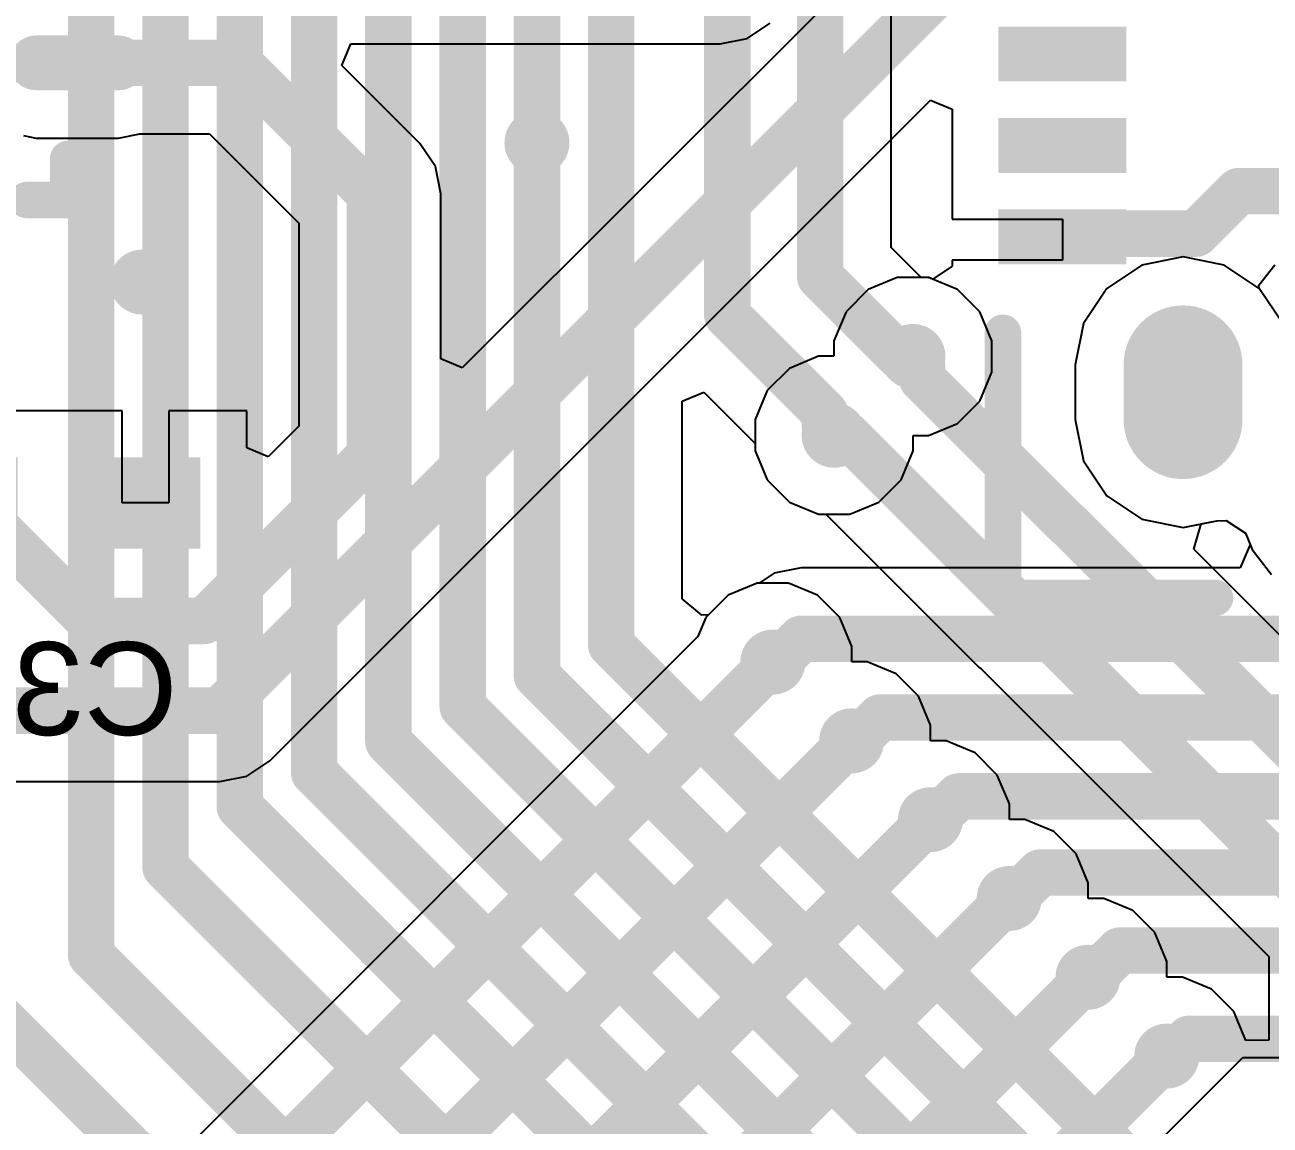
# Model space of a CAD drawing. Header units: millimetres. Extents: x -0.01 to 1.18, y 0.02 to 2.01.
# Drawn here: x 0.5377 to 0.8059, y 0.2114 to 0.4484 of the extents above; entities that cross this region are included whole.
import ezdxf

# ---------------------------------------------------------------- set-up
doc = ezdxf.new("R2010")
doc.units = ezdxf.units.MM
doc.header["$MEASUREMENT"] = 0
for name, color, linetype in [('BottomLayer', 5, 'Continuous'), ('BottomOverlay', 54, 'Continuous'), ('BottomPaste', 16, 'Continuous'), ('BottomSolder', 6, 'Continuous'), ('MultiLayer', 9, 'Continuous'), ('PadHoleLayer', 156, 'Continuous'), ('TopLayer', 1, 'Continuous'), ('TopSolder', 216, 'Continuous'), ('ViaHoleLayer', 16, 'Continuous')]:
    doc.layers.add(name, color=color, linetype=linetype)
doc.styles.add('Arial', font='arial.ttf', dxfattribs={"height": 0.2})

# ---------------------------------------------------------------- blocks, each defined once
blk = doc.blocks.new('FP_QFN_32_5_5_MFG_B_4')
at = {"layer": 'BottomLayer'}
h = blk.add_hatch(color=5, dxfattribs=at)
edge = h.paths.add_edge_path()
edge.add_arc((0.0689, 0.09154), 0.00591, 180, 360)
edge.add_line((0.0748, 0.09154), (0.0748, 0.10925))
edge.add_arc((0.0689, 0.10925), 0.00591, 0, 180)
edge.add_line((0.06299, 0.10925), (0.06299, 0.09154))
at = {"layer": 'BottomPaste'}
h = blk.add_hatch(color=16, dxfattribs=at)
edge = h.paths.add_edge_path()
edge.add_arc((0.0689, 0.09154), 0.00591, 180, 360)
edge.add_line((0.0748, 0.09154), (0.0748, 0.10925))
edge.add_arc((0.0689, 0.10925), 0.00591, 0, 180)
edge.add_line((0.06299, 0.10925), (0.06299, 0.09154))
at = {"layer": 'BottomSolder'}
h = blk.add_hatch(color=6, dxfattribs=at)
edge = h.paths.add_edge_path()
edge.add_arc((0.0689, 0.09154), 0.00591, 180, 360)
edge.add_line((0.0748, 0.09154), (0.0748, 0.10925))
edge.add_arc((0.0689, 0.10925), 0.00591, 0, 180)
edge.add_line((0.06299, 0.10925), (0.06299, 0.09154))
at = {"layer": 'BottomOverlay', "const_width": 0.00787}
for points in [[(0.09843, 0.09843), (0.08957, 0.09843)], [(0.09843, 0.08957), (0.09843, 0.09843)]]:
    blk.add_lwpolyline(points, dxfattribs=at)
at = {"layer": 'BottomOverlay', "const_width": 0.00394}
for points in [[(0.0876, 0.09843, 1), (0.09154, 0.09843, 1)], [(0.09646, 0.09843, 1), (0.10039, 0.09843, 1)], [(0.09646, 0.09843, 1), (0.10039, 0.09843, 1)], [(0.09646, 0.08957, 1), (0.10039, 0.08957, 1)]]:
    blk.add_lwpolyline(points, format="xyb", close=True, dxfattribs=at)
blk = doc.blocks.new('FP_12401610E4_2A_MFG_B_6')
at = {"layer": 'BottomLayer'}
h = blk.add_hatch(color=5, dxfattribs=at)
edge = h.paths.add_edge_path()
edge.add_arc((0.13583, -0.17185), 0.0128, 90, 270)
edge.add_line((0.13583, -0.18465), (0.14764, -0.18465))
edge.add_arc((0.14764, -0.17185), 0.0128, 270, 450)
edge.add_line((0.14764, -0.15906), (0.13583, -0.15906))
for points in [[(0.06299, -0.18406), (0.0748, -0.18406), (0.0748, -0.21161), (0.06299, -0.21161)], [(0.08268, -0.18406), (0.09449, -0.18406), (0.09449, -0.21161), (0.08268, -0.21161)], [(0.10236, -0.18406), (0.11417, -0.18406), (0.11417, -0.21161), (0.10236, -0.21161)]]:
    blk.add_hatch(color=5, dxfattribs=at).paths.add_polyline_path(points)
at = {"layer": 'BottomPaste'}
for points in [[(0.06299, -0.18406), (0.0748, -0.18406), (0.0748, -0.21161), (0.06299, -0.21161)], [(0.08268, -0.18406), (0.09449, -0.18406), (0.09449, -0.21161), (0.08268, -0.21161)], [(0.10236, -0.18406), (0.11417, -0.18406), (0.11417, -0.21161), (0.10236, -0.21161)]]:
    blk.add_hatch(color=16, dxfattribs=at).paths.add_polyline_path(points)
at = {"layer": 'BottomSolder'}
h = blk.add_hatch(color=6, dxfattribs=at)
edge = h.paths.add_edge_path()
edge.add_arc((0.13583, -0.17185), 0.0128, 90, 270)
edge.add_line((0.13583, -0.18465), (0.14764, -0.18465))
edge.add_arc((0.14764, -0.17185), 0.0128, 270, 450)
edge.add_line((0.14764, -0.15906), (0.13583, -0.15906))
for points in [[(0.06299, -0.18406), (0.0748, -0.18406), (0.0748, -0.21161), (0.06299, -0.21161)], [(0.08268, -0.18406), (0.09449, -0.18406), (0.09449, -0.21161), (0.08268, -0.21161)], [(0.10236, -0.18406), (0.11417, -0.18406), (0.11417, -0.21161), (0.10236, -0.21161)]]:
    blk.add_hatch(color=6, dxfattribs=at).paths.add_polyline_path(points)
at = {"layer": 'MultiLayer'}
h = blk.add_hatch(color=9, dxfattribs=at)
edge = h.paths.add_edge_path()
edge.add_arc((0.13583, -0.17185), 0.0128, 90, 270)
edge.add_line((0.13583, -0.18465), (0.14764, -0.18465))
edge.add_arc((0.14764, -0.17185), 0.0128, 270, 450)
edge.add_line((0.14764, -0.15906), (0.13583, -0.15906))
at = {"layer": 'PadHoleLayer'}
h = blk.add_hatch(color=156, dxfattribs=at)
edge = h.paths.add_edge_path()
edge.add_arc((0.13583, -0.17185), 0.0128, 90, 270)
edge.add_line((0.13583, -0.18465), (0.14764, -0.18465))
edge.add_arc((0.14764, -0.17185), 0.0128, 270, 450)
edge.add_line((0.14764, -0.15906), (0.13583, -0.15906))
at = {"layer": 'TopLayer'}
h = blk.add_hatch(color=1, dxfattribs=at)
edge = h.paths.add_edge_path()
edge.add_arc((0.13583, -0.17185), 0.0128, 90, 270)
edge.add_line((0.13583, -0.18465), (0.14764, -0.18465))
edge.add_arc((0.14764, -0.17185), 0.0128, 270, 450)
edge.add_line((0.14764, -0.15906), (0.13583, -0.15906))
at = {"layer": 'TopSolder'}
h = blk.add_hatch(color=216, dxfattribs=at)
edge = h.paths.add_edge_path()
edge.add_arc((0.13583, -0.17185), 0.0128, 90, 270)
edge.add_line((0.13583, -0.18465), (0.14764, -0.18465))
edge.add_arc((0.14764, -0.17185), 0.0128, 270, 450)
edge.add_line((0.14764, -0.15906), (0.13583, -0.15906))
at = {"layer": 'BottomOverlay', "const_width": 0.00787}
for points in [[(0.18602, -0.21063), (0.18602, -0.16496)], [(0.18602, -0.21063), (0.12894, -0.21063)]]:
    blk.add_lwpolyline(points, dxfattribs=at)
at = {"layer": 'BottomOverlay', "const_width": 0.00394}
for points in [[(0.18406, -0.16496, 1), (0.18799, -0.16496, 1)], [(0.12697, -0.21063, 1), (0.13091, -0.21063, 1)], [(0.18406, -0.21063, 1), (0.18799, -0.21063, 1)], [(0.18406, -0.21063, 1), (0.18799, -0.21063, 1)]]:
    blk.add_lwpolyline(points, format="xyb", close=True, dxfattribs=at)
blk = doc.blocks.new('0402_B_39')
at = {"layer": 'BottomLayer'}
for points in [[(-0.00787, 0.00984), (-0.00787, -0.00984), (-0.0315, -0.00984), (-0.0315, 0.00984)], [(0.0315, 0.00984), (0.0315, -0.00984), (0.00787, -0.00984), (0.00787, 0.00984)]]:
    blk.add_hatch(color=5, dxfattribs=at).paths.add_polyline_path(points)
at = {"layer": 'BottomPaste'}
for points in [[(-0.00787, 0.00984), (-0.00787, -0.00984), (-0.0315, -0.00984), (-0.0315, 0.00984)], [(0.0315, 0.00984), (0.0315, -0.00984), (0.00787, -0.00984), (0.00787, 0.00984)]]:
    blk.add_hatch(color=16, dxfattribs=at).paths.add_polyline_path(points)

msp = doc.modelspace()

# ---------------------------------------------------------------- hatches: boundary and pattern name
at = {"layer": 'BottomLayer'}
h = msp.add_hatch(color=5, dxfattribs=at)
edge = h.paths.add_edge_path()
edge.add_arc((0.648, 0.423), 0.007, 0, 360)
h = msp.add_hatch(color=5, dxfattribs=at)
edge = h.paths.add_edge_path()
edge.add_arc((0.563, 0.393), 0.007, 0, 360)
h = msp.add_hatch(color=5, dxfattribs=at)
edge = h.paths.add_edge_path()
edge.add_arc((0.72897, 0.37697), 0.007, 0, 360)
h = msp.add_hatch(color=5, dxfattribs=at)
edge = h.paths.add_edge_path()
edge.add_arc((0.712, 0.36), 0.007, 0, 360)
h = msp.add_hatch(color=5, dxfattribs=at)
edge = h.paths.add_edge_path()
edge.add_arc((0.6988, 0.31114), 0.007, 0, 360)
h = msp.add_hatch(color=5, dxfattribs=at)
edge = h.paths.add_edge_path()
edge.add_arc((0.71577, 0.29417), 0.007, 0, 360)
h = msp.add_hatch(color=5, dxfattribs=at)
edge = h.paths.add_edge_path()
edge.add_arc((0.73274, 0.2772), 0.007, 0, 360)
h = msp.add_hatch(color=5, dxfattribs=at)
edge = h.paths.add_edge_path()
edge.add_arc((0.74971, 0.26022), 0.007, 0, 360)
h = msp.add_hatch(color=5, dxfattribs=at)
edge = h.paths.add_edge_path()
edge.add_arc((0.76668, 0.24325), 0.007, 0, 360)
h = msp.add_hatch(color=5, dxfattribs=at)
edge = h.paths.add_edge_path()
edge.add_arc((0.78365, 0.22628), 0.007, 0, 360)
at = {"layer": 'TopLayer'}
h = msp.add_hatch(color=1, dxfattribs=at)
edge = h.paths.add_edge_path()
edge.add_arc((0.72897, 0.37697), 0.007, 0, 360)
h = msp.add_hatch(color=1, dxfattribs=at)
edge = h.paths.add_edge_path()
edge.add_arc((0.712, 0.36), 0.007, 0, 360)
h = msp.add_hatch(color=1, dxfattribs=at)
edge = h.paths.add_edge_path()
edge.add_arc((0.6988, 0.31114), 0.007, 0, 360)
h = msp.add_hatch(color=1, dxfattribs=at)
edge = h.paths.add_edge_path()
edge.add_arc((0.71577, 0.29417), 0.007, 0, 360)
h = msp.add_hatch(color=1, dxfattribs=at)
edge = h.paths.add_edge_path()
edge.add_arc((0.73274, 0.2772), 0.007, 0, 360)
h = msp.add_hatch(color=1, dxfattribs=at)
edge = h.paths.add_edge_path()
edge.add_arc((0.74971, 0.26022), 0.007, 0, 360)
h = msp.add_hatch(color=1, dxfattribs=at)
edge = h.paths.add_edge_path()
edge.add_arc((0.76668, 0.24325), 0.007, 0, 360)
h = msp.add_hatch(color=1, dxfattribs=at)
edge = h.paths.add_edge_path()
edge.add_arc((0.78365, 0.22628), 0.007, 0, 360)
at = {"layer": 'ViaHoleLayer'}
h = msp.add_hatch(color=16, dxfattribs=at)
edge = h.paths.add_edge_path()
edge.add_arc((0.648, 0.423), 0.005, 0, 360)
h = msp.add_hatch(color=16, dxfattribs=at)
edge = h.paths.add_edge_path()
edge.add_arc((0.563, 0.393), 0.005, 0, 360)
h = msp.add_hatch(color=16, dxfattribs=at)
edge = h.paths.add_edge_path()
edge.add_arc((0.72897, 0.37697), 0.005, 0, 360)
h = msp.add_hatch(color=16, dxfattribs=at)
edge = h.paths.add_edge_path()
edge.add_arc((0.712, 0.36), 0.005, 0, 360)
h = msp.add_hatch(color=16, dxfattribs=at)
edge = h.paths.add_edge_path()
edge.add_arc((0.6988, 0.31114), 0.005, 0, 360)
h = msp.add_hatch(color=16, dxfattribs=at)
edge = h.paths.add_edge_path()
edge.add_arc((0.71577, 0.29417), 0.005, 0, 360)
h = msp.add_hatch(color=16, dxfattribs=at)
edge = h.paths.add_edge_path()
edge.add_arc((0.73274, 0.2772), 0.005, 0, 360)
h = msp.add_hatch(color=16, dxfattribs=at)
edge = h.paths.add_edge_path()
edge.add_arc((0.74971, 0.26022), 0.005, 0, 360)
h = msp.add_hatch(color=16, dxfattribs=at)
edge = h.paths.add_edge_path()
edge.add_arc((0.76668, 0.24325), 0.005, 0, 360)
h = msp.add_hatch(color=16, dxfattribs=at)
edge = h.paths.add_edge_path()
edge.add_arc((0.78365, 0.22628), 0.005, 0, 360)

# ---------------------------------------------------------------- linework, layer by layer
at = {"layer": 'BottomLayer'}
for p, q in [((0.72971, 0.47234), (0.63191, 0.37454)), ((0.69328, 0.44545), (0.69824, 0.44876)), ((0.68743, 0.44428), (0.69328, 0.44545)), ((0.60597, 0.43966), (0.60788, 0.44428)), ((0.60788, 0.44428), (0.68743, 0.44428)), ((0.62281, 0.42281), (0.60597, 0.43966)), ((0.5905, 0.28987), (0.73277, 0.43214)), ((0.73277, 0.43214), (0.73739, 0.43022)), ((0.73739, 0.43022), (0.73739, 0.40651)), ((0.53743, 0.42453), (0.54014, 0.42399)), ((0.54014, 0.42399), (0.55786, 0.42399)), ((0.55786, 0.42399), (0.5625, 0.42491)), ((0.5625, 0.42491), (0.57746, 0.42491)), ((0.57746, 0.42491), (0.59671, 0.40567)), ((0.62613, 0.41785), (0.62281, 0.42281)), ((0.62729, 0.412), (0.62613, 0.41785)), ((0.62729, 0.37646), (0.62729, 0.412)), ((0.59671, 0.40567), (0.59671, 0.36196)), ((0.73739, 0.40651), (0.76117, 0.40651)), ((0.76117, 0.40651), (0.76117, 0.39773)), ((0.76117, 0.39773), (0.73739, 0.39773)), ((0.73739, 0.39773), (0.73739, 0.39639)), ((0.73739, 0.39639), (0.73323, 0.39361)), ((0.80345, 0.39231), (0.8069, 0.39667)), ((0.72559, 0.39397), (0.71934, 0.39138)), ((0.73235, 0.39397), (0.72559, 0.39397)), ((0.73323, 0.39361), (0.73235, 0.39397)), ((0.80358, 0.39161), (0.80345, 0.39231)), ((0.80862, 0.38407), (0.80358, 0.39161)), ((0.71934, 0.39138), (0.71456, 0.3866)), ((0.71456, 0.3866), (0.71197, 0.38035)), ((0.71197, 0.38035), (0.71197, 0.377)), ((0.63191, 0.37454), (0.62729, 0.37646)), ((0.70862, 0.377), (0.70237, 0.37441)), ((0.71197, 0.377), (0.70862, 0.377)), ((0.70237, 0.37441), (0.69759, 0.36963)), ((0.69759, 0.36963), (0.695, 0.36338)), ((0.55869, 0.36527), (0.5137, 0.36527)), ((0.55869, 0.34543), (0.55869, 0.36527)), ((0.5855, 0.36527), (0.56869, 0.36527)), ((0.56869, 0.36527), (0.56869, 0.34543)), ((0.5855, 0.35729), (0.5855, 0.36527)), ((0.695, 0.36338), (0.695, 0.35662)), ((0.59671, 0.36196), (0.59012, 0.35537)), ((0.59012, 0.35537), (0.5855, 0.35729)), ((0.695, 0.35662), (0.69759, 0.35037)), ((0.69759, 0.35037), (0.70237, 0.34559)), ((0.56869, 0.34543), (0.55869, 0.34543)), ((0.70237, 0.34559), (0.70862, 0.343)), ((0.70862, 0.343), (0.7102, 0.343)), ((0.7102, 0.343), (0.74317, 0.31003)), ((0.78944, 0.33548), (0.79108, 0.3409)), ((0.79108, 0.3409), (0.79444, 0.34157)), ((0.79444, 0.34157), (0.79647, 0.34161)), ((0.79647, 0.34161), (0.80061, 0.33892)), ((0.80061, 0.33892), (0.80206, 0.33542)), ((0.85175, 0.27316), (0.78944, 0.33548)), ((0.80206, 0.33542), (0.80619, 0.33004)), ((0.69542, 0.32814), (0.68917, 0.32555)), ((0.70218, 0.32814), (0.69542, 0.32814)), ((0.70843, 0.32555), (0.70218, 0.32814)), ((0.68917, 0.32555), (0.68439, 0.32077)), ((0.71321, 0.32077), (0.70843, 0.32555)), ((0.68439, 0.32077), (0.68268, 0.31665)), ((0.7158, 0.31452), (0.71321, 0.32077)), ((0.68268, 0.31665), (0.50508, 0.13905)), ((0.7158, 0.31117), (0.7158, 0.31452)), ((0.71915, 0.31117), (0.7158, 0.31117)), ((0.7254, 0.30858), (0.71915, 0.31117)), ((0.73018, 0.3038), (0.7254, 0.30858)), ((0.74317, 0.31003), (0.74369, 0.30968)), ((0.74369, 0.30968), (0.80564, 0.24773)), ((0.73277, 0.29755), (0.73018, 0.3038)), ((0.73277, 0.2942), (0.73277, 0.29755)), ((0.73612, 0.2942), (0.73277, 0.2942)), ((0.74237, 0.29161), (0.73612, 0.2942)), ((0.58554, 0.28656), (0.5905, 0.28987)), ((0.74715, 0.28682), (0.74237, 0.29161)), ((0.48684, 0.28539), (0.57969, 0.28539)), ((0.57969, 0.28539), (0.58554, 0.28656)), ((0.74974, 0.28058), (0.74715, 0.28682)), ((0.74974, 0.27722), (0.74974, 0.28058)), ((0.75309, 0.27722), (0.74974, 0.27722)), ((0.75934, 0.27464), (0.75309, 0.27722)), ((0.76412, 0.26985), (0.75934, 0.27464)), ((0.76671, 0.26361), (0.76412, 0.26985)), ((0.76671, 0.26025), (0.76671, 0.26361)), ((0.77006, 0.26025), (0.76671, 0.26025)), ((0.77631, 0.25767), (0.77006, 0.26025)), ((0.78109, 0.25288), (0.77631, 0.25767)), ((0.78368, 0.24664), (0.78109, 0.25288)), ((0.80564, 0.24773), (0.80564, 0.22969)), ((0.78368, 0.24328), (0.78368, 0.24664)), ((0.78703, 0.24328), (0.78368, 0.24328)), ((0.79328, 0.2407), (0.78703, 0.24328)), ((0.79806, 0.23591), (0.79328, 0.2407)), ((0.80065, 0.22967), (0.79806, 0.23591)), ((0.80564, 0.22969), (0.80065, 0.22967)), ((0.709, 0.135), (0.8, 0.226)), ((0.8, 0.226), (0.811, 0.226))]:
    msp.add_line(p, q, dxfattribs=at)
at = {"layer": 'BottomLayer', "const_width": 0.01}
for points in [[(0.57969, 0.30068), (0.74053, 0.46153)], [(0.549, 0.4402), (0.5838, 0.4402)], [(0.5838, 0.4402), (0.612, 0.412)], [(0.612, 0.35563), (0.612, 0.412)], [(0.78995, 0.40342), (0.7991, 0.41257)], [(0.7991, 0.41257), (0.82809, 0.41257)], [(0.76117, 0.40273), (0.76185, 0.40342)], [(0.76185, 0.40342), (0.78995, 0.40342)], [(0.72897, 0.37697), (0.73097, 0.37497)], [(0.73097, 0.37214), (0.73097, 0.37497)], [(0.73097, 0.37214), (0.76227, 0.34084)], [(0.712, 0.36), (0.71483, 0.36)], [(0.71483, 0.36), (0.75399, 0.32084)], [(0.57637, 0.32), (0.612, 0.35563)], [(0.52628, 0.34543), (0.55171, 0.32)], [(0.76227, 0.34084), (0.76244, 0.34084)], [(0.76244, 0.34084), (0.84094, 0.26235)], [(0.55171, 0.32), (0.57637, 0.32)], [(0.75399, 0.32084), (0.75416, 0.32084)], [(0.75416, 0.32084), (0.82094, 0.25406)], [(0.5159, 0.12824), (0.6988, 0.31114)], [(0.467, 0.30068), (0.57969, 0.30068)], [(0.54739, 0.12579), (0.71577, 0.29417)], [(0.57889, 0.12335), (0.73274, 0.2772)], [(0.61039, 0.1209), (0.74971, 0.26022)], [(0.64188, 0.11846), (0.76668, 0.24325)], [(0.67483, 0.11746), (0.78365, 0.22628)]]:
    msp.add_lwpolyline(points, dxfattribs=at)
at = {"layer": 'BottomLayer', "const_width": 0.005}
for points in [[(0.5465, 0.4402, 1), (0.5515, 0.4402, 1)], [(0.5813, 0.4402, 1), (0.5863, 0.4402, 1)], [(0.5813, 0.4402, 1), (0.5863, 0.4402, 1)], [(0.6095, 0.412, 1), (0.6145, 0.412, 1)], [(0.6095, 0.412, 1), (0.6145, 0.412, 1)], [(0.7966, 0.41257, 1), (0.8016, 0.41257, 1)], [(0.7966, 0.41257, 1), (0.8016, 0.41257, 1)], [(0.75867, 0.40273, 1), (0.76367, 0.40273, 1)], [(0.75935, 0.40342, 1), (0.76435, 0.40342, 1)], [(0.75935, 0.40342, 1), (0.76435, 0.40342, 1)], [(0.78744, 0.40342, 1), (0.79244, 0.40342, 1)], [(0.78744, 0.40342, 1), (0.79244, 0.40342, 1)], [(0.72647, 0.37697, 1), (0.73147, 0.37697, 1)], [(0.72847, 0.37497, 1), (0.73347, 0.37497, 1)], [(0.72847, 0.37497, 1), (0.73347, 0.37497, 1)], [(0.72847, 0.37214, 1), (0.73347, 0.37214, 1)], [(0.72847, 0.37214, 1), (0.73347, 0.37214, 1)], [(0.7095, 0.36, 1), (0.7145, 0.36, 1)], [(0.71233, 0.36, 1), (0.71733, 0.36, 1)], [(0.71233, 0.36, 1), (0.71733, 0.36, 1)], [(0.6095, 0.35563, 1), (0.6145, 0.35563, 1)], [(0.6095, 0.35563, 1), (0.6145, 0.35563, 1)], [(0.75977, 0.34084, 1), (0.76477, 0.34084, 1)], [(0.75977, 0.34084, 1), (0.76477, 0.34084, 1)], [(0.75994, 0.34084, 1), (0.76494, 0.34084, 1)], [(0.75994, 0.34084, 1), (0.76494, 0.34084, 1)], [(0.54921, 0.32, 1), (0.55421, 0.32, 1)], [(0.54921, 0.32, 1), (0.55421, 0.32, 1)], [(0.57387, 0.32, 1), (0.57887, 0.32, 1)], [(0.57387, 0.32, 1), (0.57887, 0.32, 1)], [(0.75149, 0.32084, 1), (0.75649, 0.32084, 1)], [(0.75149, 0.32084, 1), (0.75649, 0.32084, 1)], [(0.75166, 0.32084, 1), (0.75666, 0.32084, 1)], [(0.75166, 0.32084, 1), (0.75666, 0.32084, 1)], [(0.6963, 0.31114, 1), (0.7013, 0.31114, 1)], [(0.57718, 0.30068, 1), (0.58218, 0.30068, 1)], [(0.57718, 0.30068, 1), (0.58218, 0.30068, 1)], [(0.71327, 0.29417, 1), (0.71827, 0.29417, 1)], [(0.73024, 0.2772, 1), (0.73524, 0.2772, 1)], [(0.74721, 0.26022, 1), (0.75221, 0.26022, 1)], [(0.76418, 0.24325, 1), (0.76918, 0.24325, 1)], [(0.78115, 0.22628, 1), (0.78615, 0.22628, 1)]]:
    msp.add_lwpolyline(points, format="xyb", close=True, dxfattribs=at)
at = {"layer": 'TopLayer'}
for p, q in [((0.72429, 0.40045), (0.72429, 0.48025)), ((0.73077, 0.39397), (0.72429, 0.40045)), ((0.78715, 0.39842), (0.77826, 0.39665)), ((0.79604, 0.39665), (0.78715, 0.39842)), ((0.77826, 0.39665), (0.77072, 0.39161)), ((0.80358, 0.39161), (0.79604, 0.39665)), ((0.73235, 0.39397), (0.73077, 0.39397)), ((0.7386, 0.39138), (0.73235, 0.39397)), ((0.77072, 0.39161), (0.76568, 0.38407)), ((0.80862, 0.38407), (0.80358, 0.39161)), ((0.74338, 0.3866), (0.7386, 0.39138)), ((0.74597, 0.38035), (0.74338, 0.3866)), ((0.76568, 0.38407), (0.76391, 0.37517)), ((0.74597, 0.37359), (0.74597, 0.38035)), ((0.74338, 0.36734), (0.74597, 0.37359)), ((0.76391, 0.37517), (0.76391, 0.36336)), ((0.67929, 0.36737), (0.68391, 0.36929)), ((0.68391, 0.36929), (0.695, 0.3582)), ((0.67929, 0.32476), (0.67929, 0.36737)), ((0.7386, 0.36256), (0.74338, 0.36734)), ((0.73235, 0.35997), (0.7386, 0.36256)), ((0.76391, 0.36336), (0.76568, 0.35447)), ((0.729, 0.35662), (0.729, 0.35997)), ((0.729, 0.35997), (0.73235, 0.35997)), ((0.695, 0.3582), (0.695, 0.35662)), ((0.695, 0.35662), (0.69759, 0.35037)), ((0.72641, 0.35037), (0.729, 0.35662)), ((0.76568, 0.35447), (0.77072, 0.34693)), ((0.69759, 0.35037), (0.70237, 0.34559)), ((0.72163, 0.34559), (0.72641, 0.35037)), ((0.77072, 0.34693), (0.77826, 0.34189)), ((0.70237, 0.34559), (0.70862, 0.343)), ((0.71538, 0.343), (0.72163, 0.34559)), ((0.70862, 0.343), (0.71538, 0.343)), ((0.77826, 0.34189), (0.78715, 0.34012)), ((0.78715, 0.34012), (0.79444, 0.34157)), ((0.79444, 0.34157), (0.79647, 0.34161)), ((0.79647, 0.34161), (0.80061, 0.33892)), ((0.80061, 0.33892), (0.80163, 0.33646)), ((0.80163, 0.33646), (0.79948, 0.33146)), ((0.69906, 0.3303), (0.69583, 0.32814)), ((0.70491, 0.33146), (0.69906, 0.3303)), ((0.79948, 0.33146), (0.70491, 0.33146)), ((0.69542, 0.32814), (0.68917, 0.32555)), ((0.69583, 0.32814), (0.69542, 0.32814)), ((0.68351, 0.32122), (0.67929, 0.32476)), ((0.68917, 0.32555), (0.68492, 0.3213)), ((0.68492, 0.3213), (0.68351, 0.32122))]:
    msp.add_line(p, q, dxfattribs=at)
at = {"layer": 'TopLayer', "const_width": 0.01}
for points in [[(0.552, 0.248), (0.552, 0.749)], [(0.568, 0.267), (0.568, 0.56003)], [(0.584, 0.28), (0.584, 0.5534)], [(0.6, 0.28737), (0.6, 0.54677)], [(0.616, 0.294), (0.616, 0.54014)], [(0.632, 0.30157), (0.632, 0.53352)], [(0.648, 0.30819), (0.648, 0.52689)], [(0.664, 0.31482), (0.664, 0.52026)], [(0.689, 0.38583), (0.689, 0.48792)], [(0.709, 0.39411), (0.709, 0.48792)], [(0.709, 0.39411), (0.72614, 0.37697)], [(0.689, 0.38583), (0.71, 0.36483)], [(0.72614, 0.37697), (0.72897, 0.37697)], [(0.71, 0.362), (0.71, 0.36483)], [(0.71, 0.362), (0.712, 0.36)], [(0.664, 0.31482), (0.77454, 0.20428)], [(0.69988, 0.31114), (0.70491, 0.31617)], [(0.70491, 0.31617), (0.87347, 0.31617)], [(0.6988, 0.31114), (0.69988, 0.31114)], [(0.648, 0.30819), (0.76791, 0.18828)], [(0.632, 0.30157), (0.76128, 0.17228)], [(0.71685, 0.29417), (0.72188, 0.2992)], [(0.72188, 0.2992), (0.88106, 0.2992)], [(0.616, 0.294), (0.75212, 0.15788)], [(0.71577, 0.29417), (0.71685, 0.29417)], [(0.6, 0.28737), (0.72062, 0.16675)], [(0.73382, 0.2772), (0.73885, 0.28222)], [(0.73885, 0.28222), (0.88866, 0.28222)], [(0.584, 0.28), (0.68913, 0.17487)], [(0.73274, 0.2772), (0.73382, 0.2772)], [(0.568, 0.267), (0.65763, 0.17737)], [(0.75079, 0.26022), (0.75638, 0.26581)], [(0.75638, 0.26581), (0.8957, 0.26581)], [(0.74971, 0.26022), (0.75079, 0.26022)], [(0.552, 0.248), (0.62613, 0.17387)], [(0.76776, 0.24325), (0.77351, 0.249)], [(0.77351, 0.249), (0.90151, 0.249)], [(0.76668, 0.24325), (0.76776, 0.24325)], [(0.53233, 0.23467), (0.59464, 0.17236)], [(0.78473, 0.22628), (0.78845, 0.23)], [(0.78845, 0.23), (0.911, 0.23)], [(0.78365, 0.22628), (0.78473, 0.22628)]]:
    msp.add_lwpolyline(points, dxfattribs=at)
at = {"layer": 'TopLayer', "const_width": 0.005}
for points in [[(0.7065, 0.39411, 1), (0.7115, 0.39411, 1)], [(0.7065, 0.39411, 1), (0.7115, 0.39411, 1)], [(0.6865, 0.38583, 1), (0.6915, 0.38583, 1)], [(0.6865, 0.38583, 1), (0.6915, 0.38583, 1)], [(0.72364, 0.37697, 1), (0.72864, 0.37697, 1)], [(0.72364, 0.37697, 1), (0.72864, 0.37697, 1)], [(0.72647, 0.37697, 1), (0.73147, 0.37697, 1)], [(0.7075, 0.36483, 1), (0.7125, 0.36483, 1)], [(0.7075, 0.36483, 1), (0.7125, 0.36483, 1)], [(0.7075, 0.362, 1), (0.7125, 0.362, 1)], [(0.7075, 0.362, 1), (0.7125, 0.362, 1)], [(0.7095, 0.36, 1), (0.7145, 0.36, 1)], [(0.6615, 0.31482, 1), (0.6665, 0.31482, 1)], [(0.6615, 0.31482, 1), (0.6665, 0.31482, 1)], [(0.70241, 0.31617, 1), (0.70741, 0.31617, 1)], [(0.70241, 0.31617, 1), (0.70741, 0.31617, 1)], [(0.6963, 0.31114, 1), (0.7013, 0.31114, 1)], [(0.69738, 0.31114, 1), (0.70238, 0.31114, 1)], [(0.69738, 0.31114, 1), (0.70238, 0.31114, 1)], [(0.6455, 0.30819, 1), (0.6505, 0.30819, 1)], [(0.6455, 0.30819, 1), (0.6505, 0.30819, 1)], [(0.6295, 0.30157, 1), (0.6345, 0.30157, 1)], [(0.6295, 0.30157, 1), (0.6345, 0.30157, 1)], [(0.71938, 0.2992, 1), (0.72438, 0.2992, 1)], [(0.71938, 0.2992, 1), (0.72438, 0.2992, 1)], [(0.6135, 0.294, 1), (0.6185, 0.294, 1)], [(0.6135, 0.294, 1), (0.6185, 0.294, 1)], [(0.71327, 0.29417, 1), (0.71827, 0.29417, 1)], [(0.71435, 0.29417, 1), (0.71935, 0.29417, 1)], [(0.71435, 0.29417, 1), (0.71935, 0.29417, 1)], [(0.5975, 0.28737, 1), (0.6025, 0.28737, 1)], [(0.5975, 0.28737, 1), (0.6025, 0.28737, 1)], [(0.73635, 0.28222, 1), (0.74135, 0.28222, 1)], [(0.73635, 0.28222, 1), (0.74135, 0.28222, 1)], [(0.5815, 0.28, 1), (0.5865, 0.28, 1)], [(0.5815, 0.28, 1), (0.5865, 0.28, 1)], [(0.73024, 0.2772, 1), (0.73524, 0.2772, 1)], [(0.73132, 0.2772, 1), (0.73632, 0.2772, 1)], [(0.73132, 0.2772, 1), (0.73632, 0.2772, 1)], [(0.5655, 0.267, 1), (0.5705, 0.267, 1)], [(0.5655, 0.267, 1), (0.5705, 0.267, 1)], [(0.75388, 0.26581, 1), (0.75888, 0.26581, 1)], [(0.75388, 0.26581, 1), (0.75888, 0.26581, 1)], [(0.74721, 0.26022, 1), (0.75221, 0.26022, 1)], [(0.74829, 0.26022, 1), (0.75329, 0.26022, 1)], [(0.74829, 0.26022, 1), (0.75329, 0.26022, 1)], [(0.5495, 0.248, 1), (0.5545, 0.248, 1)], [(0.5495, 0.248, 1), (0.5545, 0.248, 1)], [(0.77101, 0.249, 1), (0.77601, 0.249, 1)], [(0.77101, 0.249, 1), (0.77601, 0.249, 1)], [(0.76418, 0.24325, 1), (0.76918, 0.24325, 1)], [(0.76526, 0.24325, 1), (0.77026, 0.24325, 1)], [(0.76526, 0.24325, 1), (0.77026, 0.24325, 1)], [(0.78595, 0.23, 1), (0.79095, 0.23, 1)], [(0.78595, 0.23, 1), (0.79095, 0.23, 1)], [(0.78115, 0.22628, 1), (0.78615, 0.22628, 1)], [(0.78223, 0.22628, 1), (0.78723, 0.22628, 1)], [(0.78223, 0.22628, 1), (0.78723, 0.22628, 1)]]:
    msp.add_lwpolyline(points, format="xyb", close=True, dxfattribs=at)

# ---------------------------------------------------------------- block references
for name, p, rotation in [('FP_12401610E4_2A_MFG_B_6', (0.959, 0.511), 270), ('FP_QFN_32_5_5_MFG_B_4', (0.44861, 0.5091), 270), ('0402_B_39', (0.544, 0.34543), 180)]:
    msp.add_blockref(name, p, dxfattribs=dict(rotation=rotation))

# ---------------------------------------------------------------- texts
at = {"layer": 'BottomOverlay', "style": 'Arial', "text_generation_flag": 2}
msp.add_text('C30', height=0.02, dxfattribs=at).set_placement((0.57066, 0.29543))

doc.saveas('drawing.dxf')
